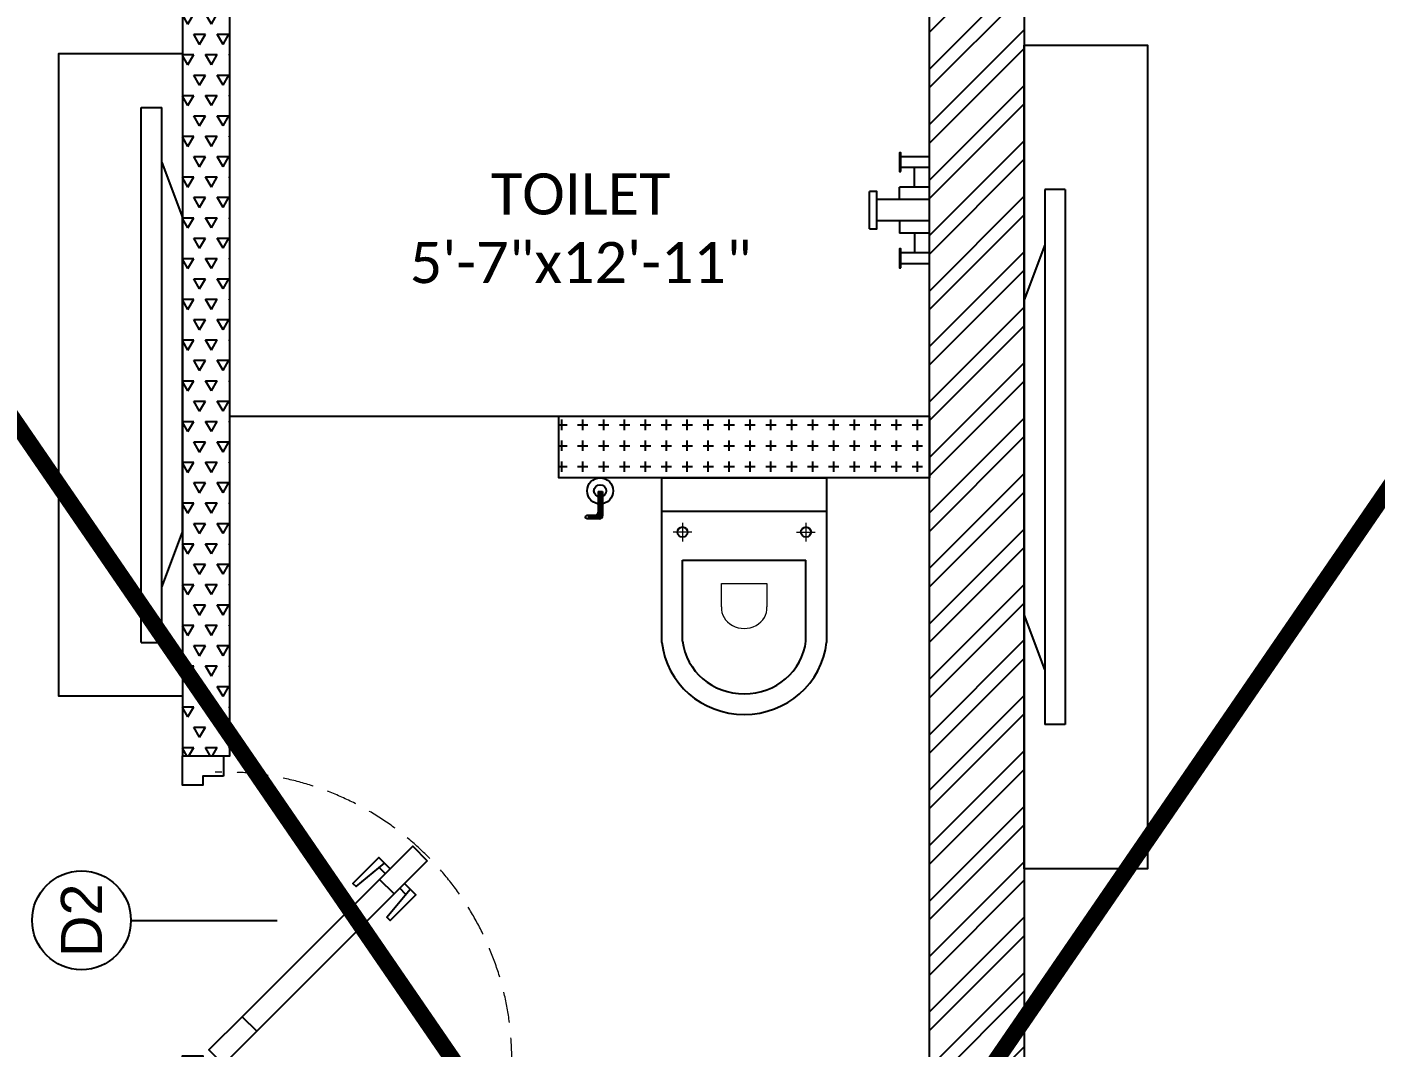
# Model space of a CAD drawing. Header units: millimetres. Extents: x -620 to 15825, y -3130 to 13425.
# Drawn here: x 3493 to 6768, y 8967 to 11445 of the extents above; entities that cross this region are included whole.
import ezdxf
from ezdxf.enums import TextEntityAlignment as Align

# ---------------------------------------------------------------- set-up
doc = ezdxf.new("R2010")
doc.units = ezdxf.units.MM
doc.header["$LTSCALE"] = 150
doc.linetypes.add('1215E_Roof Plan$0$DASHED', pattern=[0.75, 0.5, -0.25])
doc.linetypes.add('DASHED', pattern=[0.75, 0.5, -0.25])
doc.layers.add('1215E_Roof Plan$0$ad-Primary Roof', color=5, linetype='Continuous', true_color=0x0000ff)
for name, color, linetype in [('ad-Door', 11, 'Continuous'), ('ad-Furniture', 8, 'Continuous'), ('ad-Ledge wall', 6, 'Continuous'), ('ad-Text main', 7, 'Continuous'), ('ad-Text Main_Door&window Label', 7, 'Continuous'), ('ad-Toilet fixtures', 8, 'Continuous'), ('ad-Wall', 240, 'Continuous'), ('ad-Wall hatch', 8, 'Continuous')]:
    doc.layers.add(name, color=color, linetype=linetype)
doc.styles.add('New Text Style', font='arial.ttf', dxfattribs={"height": 100})
doc.styles.get("Standard").update_dxf_attribs({"font": 'calibril.ttf'})

# ---------------------------------------------------------------- blocks, each defined once
blk = doc.blocks.new('zw$C7D6')
at = {"layer": 'ad-Text main', "insert": (4837.8, 10955.6), "char_height": 100, "width": 939.866, "attachment_point": 5, "bg_fill": 2}
blk.add_mtext('TOILET\\P5\'-7"x12\'-11"', dxfattribs=at)
blk = doc.blocks.new('A$Cc8134665')
at = {"layer": 'ad-Furniture', "ltscale": 0.125}
for p, q in [((0, -999.5), (0, 1000.5)), ((50, 650.5), (50, -649.5)), ((100, 650.5), (50, 650.5)), ((100, 650.5), (100, -649.5)), ((50, 515.6), (0, 382)), ((0, 382), (0, -382)), ((50, -515.6), (0, -382)), ((100, -649.5), (50, -649.5))]:
    blk.add_line(p, q, dxfattribs=at)
blk.add_lwpolyline([(0, 1000.5), (300, 1000.5), (300, -999.5), (0, -999.5)], dxfattribs=at)
blk = doc.blocks.new('zw$6803')
at = {"layer": 'ad-Furniture', "ltscale": 0.125}
for p, q in [((0, 780.2), (0, -780.2)), ((-100, -650.2), (-100, 649.8)), ((-100, 649.8), (-50, 649.8)), ((-50, -650.2), (-50, 649.8)), ((-50, 515.8), (0, 382.3)), ((0, -381.8), (0, 382.3)), ((-50, -515.4), (0, -381.8)), ((-100, -650.2), (-50, -650.2))]:
    blk.add_line(p, q, dxfattribs=at)
blk.add_lwpolyline([(0, -780.2), (-300, -780.2), (-300, 780.2), (0, 780.2)], dxfattribs=at)
blk = doc.blocks.new('Typical floor plan$0$6 A E W_Typical Floor Plan$0$ad_Shower')
for p, q in [((0, 130, 0), (-69.5, 130, 0)), ((0, 103.8, 0), (-69.5, 103.8, 0)), ((-36.4, 55.7, 0), (-36.4, 103.8, 0)), ((0, -130), (0, 130)), ((-145.8, -45.6), (-145.8, 45.6)), ((0, 55.7, 0), (-72.9, 55.7, 0)), ((-72.9, 26.2, 0), (-72.9, 55.7, 0)), ((0, 26.2, 0), (-128.2, 26.2, 0)), ((0, -26.2, 0), (-128.2, -26.2, 0)), ((-72.9, -26.2, 0), (-72.9, -56.1, 0)), ((0, -56.1, 0), (-72.9, -56.1, 0)), ((-36.4, -56.1, 0), (-36.4, -103.8, 0)), ((0, -103.8, 0), (-69.5, -103.8, 0)), ((0, -130, 0), (-69.5, -130, 0))]:
    blk.add_line(p, q)
blk.add_lwpolyline([(-69.5, 94.1), (-69.5, 139.7), (-72.9, 139.7), (-72.9, 94.1)], close=True)
at = {"elevation": 0}
blk.add_lwpolyline([(-145.8, -45.6), (-128.2, -45.6), (-128.2, 45.6), (-145.8, 45.6)], dxfattribs=at)
blk.add_lwpolyline([(-69.5, -139.7), (-69.5, -94.1), (-72.9, -94.1), (-72.9, -139.7)], close=True, dxfattribs=at)
blk = doc.blocks.new('6 U T S R N_Typical Floor Plan$0$3BHK+_A$0$ad_Commode')
for p, q in [((399.7, 200), (0, 200)), ((0, 200), (0, -200)), ((81.7, -200), (81.7, 200)), ((396.5, 150), (199.8, 150)), ((199.8, 150), (199.8, -150)), ((396.5, -150), (199.8, -150)), ((0, -200), (399.7, -200))]:
    blk.add_line(p, q)
at = {"lineweight": 9}
for p, q in [((131.7, 127.4), (131.7, 172.6)), ((109.1, 150), (154.3, 150)), ((313.4, 55.1), (256.4, 55.1)), ((256.4, 55.1), (256.4, -55.1)), ((256.4, -55.1), (313.4, -55.1)), ((131.7, -127.4), (131.7, -172.6)), ((109.1, -150), (154.3, -150))]:
    blk.add_line(p, q, dxfattribs=at)
at = {"extrusion": (0, 0, -1)}
for centre, major_axis, ratio, start_param, end_param in [((379.8, 0), (0, 201), 0.969555, 0.102023, 3.039569), ((131.7, 150), (-8.69, 8.69), 1, 0.785398, 7.068583), ((379.9, 0), (0, 151), 0.959538, 0.1147, 3.026893), ((131.7, -150), (-8.69, -8.69), 1, 2.356194490171165, 8.639379797350752)]:
    blk.add_ellipse(centre, major_axis=major_axis, ratio=ratio, start_param=start_param, end_param=end_param, dxfattribs=at)
at = {"lineweight": 9, "extrusion": (0, 0, -1)}
blk.add_ellipse((316.7, 0), major_axis=(0, 55.2), ratio=0.889512, start_param=-0.06636, end_param=3.207953, dxfattribs=at)
blk = doc.blocks.new('Typical floor plan$0$239E All Floor Plans$0$ad_Faucet')
at = {"ltscale": 25}
h = blk.add_hatch(dxfattribs=at)
h.set_pattern_fill('ANSI31', color=256, style=0)
h.set_pattern_definition([(45, (608.51888, -980.84871), (-0.088388348, 0.088388348), [])])
h.paths.add_polyline_path([(1.79, 0.23, -0.101839), (1.84, 0, -0.082633), (1.8, -0.19), (2.48, -0.19, 0.038606), (2.49, 0, 0.047181), (2.47, 0.23)])
h.paths.add_polyline_path([(1.31, -0.19), (1.8, -0.19, 0.082633), (1.84, 0, 0.101839), (1.79, 0.23), (1.31, 0.23)])
h.paths.add_polyline_path([(2.47, 0.23, -0.047181), (2.49, 0, -0.038606), (2.48, -0.19), (3.3, -0.19, -0.414214), (3.59, -0.48), (3.59, -0.64), (3.59, -1.18, -0.836396), (3.92, -1.24), (3.92, -0.64), (3.92, -0.05, 0.414214), (3.63, 0.23)])
for p, q in [((1.31, -0.19), (1.31, 0.23)), ((1.31, 0.23), (3.63, 0.23)), ((1.31, -0.19), (3.3, -0.19)), ((3.59, -0.48), (3.59, -0.64)), ((3.59, -0.64), (3.59, -1.27)), ((3.92, -0.05), (3.92, -0.64)), ((3.92, -0.64), (3.92, -1.27))]:
    blk.add_line(p, q)
for centre, radius in [((1.25, 0), 1.25), ((1.25, 0), 0.591), ((3.75, -1.24), 0.173)]:
    blk.add_circle(centre, radius)
for centre in [(3.63, -0.05), (3.3, -0.48)]:
    blk.add_arc(centre, 0.288, 0, 90)
blk = doc.blocks.new('zw$BB2B')
at = {"layer": 'ad-Toilet fixtures'}
blk.add_lwpolyline([(3985, 10500), (5685, 10500)], dxfattribs=at)
at = {"layer": 'ad-Furniture'}
for name, p in [('A$Cc8134665', (5915, 10400)), ('zw$6803', (3870, 10600))]:
    blk.add_blockref(name, p, dxfattribs=at)
at = {"layer": 'ad-Toilet fixtures'}
blk.add_blockref('Typical floor plan$0$6 A E W_Typical Floor Plan$0$ad_Shower', (5685, 11000), dxfattribs=at)
at = {"layer": 'ad-Toilet fixtures', "xscale": 25.39999999990692, "yscale": 25.39999999990692, "zscale": 25.39999999990692, "rotation": 270}
blk.add_blockref('Typical floor plan$0$239E All Floor Plans$0$ad_Faucet', (4885, 10350), dxfattribs=at)
at = {"layer": 'ad-Toilet fixtures', "xscale": -1, "rotation": 89.99999999999977}
blk.add_blockref('6 U T S R N_Typical Floor Plan$0$3BHK+_A$0$ad_Commode', (5235, 10350), dxfattribs=at)
blk = doc.blocks.new('*U69')
for p, q in [((25, -127.8), (25, -94.4)), ((8.3, -111.1), (41.7, -111.1)), ((528.5, -478), (513.6, -492.9)), ((463.3, -543.1), (478.2, -528.2))]:
    blk.add_line(p, q)
for points in [[(50, -100), (0, -100), (0, 0), (71.4, 0), (71.4, -35.7), (71.4, -50), (50, -50)], [(750, -100), (750, -50), (728.6, -50), (728.6, -35.7), (728.6, 0), (800, 0), (800, -100)], [(50, -100), (130.8, -180.8), (166.2, -145.5), (85.4, -64.6)], [(130.8, -180.8), (464.2, -514.2), (499.5, -478.8), (166.2, -145.5)], [(545, -595), (464.2, -514.2), (499.5, -478.8), (580.3, -559.6)]]:
    blk.add_lwpolyline(points, close=True)
for points in [[(525.4, -504.7), (552.8, -477.2), (490, -414.3), (482.2, -422.2), (539.2, -490.8)], [(490, -540), (462.5, -567.5), (399.7, -504.7), (407.6, -496.8), (476.2, -553.8)]]:
    blk.add_lwpolyline(points)
blk.add_circle((25, -111.1), 11.1)
at = {"color": 8, "linetype": 'DASHED', "lineweight": 0}
blk.add_arc((62.1, -102.1), 698.3, 268.1881, 1.8119, dxfattribs=at)
at = {"layer": 'ad-Text Main_Door&window Label'}
blk.add_line((400, 125), (400, -230), dxfattribs=at)
blk.add_circle((400.3, 245), 120, dxfattribs=at)
at = {"layer": 'ad-Text Main_Door&window Label', "style": 'New Text Style'}
blk.add_attdef('D1', text='', height=100, dxfattribs=at).set_placement((400.3, 245), align=Align.MIDDLE_CENTER)
blk = doc.blocks.new('zw$6EBD')
at = {"layer": 'ad-Wall hatch', "transparency": 33554610}
h = blk.add_hatch(dxfattribs=at)
h.set_pattern_fill('ANSI32', color=256, scale=10, angle=1e-14)
h.paths.add_polyline_path([(230, 4280), (230, 230), (6475, 230), (6475, 4280), (3605, 4280), (3605, 4510), (6705, 4510), (6705, 230), (7405, 230), (7405, 0), (0, 0), (0, 4510), (1910, 4510), (1910, 7945), (0, 7945), (0, 12355), (10375, 12355), (10375, 9605), (10145, 9605), (10145, 12125), (5915, 12125), (5915, 7945), (3605, 7945), (3605, 8175), (5685, 8175), (5685, 12125), (230, 12125), (230, 8175), (2705, 8175), (2705, 7945), (2140, 7945), (2140, 4510), (2705, 4510), (2705, 4280)])
h = blk.add_hatch(dxfattribs=at)
h.set_pattern_fill('TRIANG', color=256, scale=6)
h.set_pattern_definition([(60, (-3146.195, 6205.71), (-28.575, 49.49335), [28.575, -28.575]), (120, (-3146.195, 6205.71), (-57.15, 3e-08), [28.575, -28.575]), (0, (-3160.48, 6230.457), (28.575, 49.49335), [28.575, -28.575])])
h.paths.add_polyline_path([(3870, 9675), (3985, 9675), (3985, 12125), (3870, 12125)])
h = blk.add_hatch(dxfattribs=at)
h.set_pattern_fill('PLUS', color=256, scale=2)
h.set_pattern_definition([(0, (5236.443, 10478.734), (0, 50.8), [25.4, -25.4]), (90, (5249.143, 10466.034), (-50.8, 3e-15), [25.4, -25.4])])
h.paths.add_polyline_path([(4785, 10500), (5685, 10500), (5685, 10350), (4785, 10350)])
at = {"layer": 'ad-Ledge wall'}
blk.add_lwpolyline([(4785, 10500), (5685, 10500), (5685, 10350), (4785, 10350)], close=True, dxfattribs=at)
at = {"layer": 'ad-Wall'}
blk.add_lwpolyline([(0, 0), (0, 4510), (1910, 4510), (1910, 7945), (0, 7945), (0, 12355), (10375, 12355), (10375, 9605), (10145, 9605), (10145, 12125), (5915, 12125), (5915, 7945), (3605, 7945), (3605, 8175), (5685, 8175), (5685, 12125), (230, 12125), (230, 8175), (2705, 8175), (2705, 7945), (2140, 7945), (2140, 4510), (2705, 4510), (2705, 4280)], dxfattribs=at)
blk.add_lwpolyline([(3870, 9675), (3985, 9675), (3985, 12125), (3870, 12125)], close=True, dxfattribs=at)
at = {"layer": 'ad-Door', "ltscale": 5, "rotation": 90}
blk.add_blockref('*U69', (3870, 8875), dxfattribs=at).add_auto_attribs({'D1': 'D2'})
blk = doc.blocks.new('1215E_Roof Plan')
at = {"layer": '1215E_Roof Plan$0$ad-Primary Roof', "linetype": '1215E_Roof Plan$0$DASHED', "ltscale": 2, "const_width": 40}
blk.add_lwpolyline([(1460, 13405), (8915, 13405), (5187.5, 7975)], close=True, dxfattribs=at)

msp = doc.modelspace()

# ---------------------------------------------------------------- block references
at = {"layer": 'ad-Text main'}
msp.add_blockref('zw$C7D6', (0, 0), dxfattribs=at)

# ---------------------------------------------------------------- next in the draw order: block references
at = {"layer": 'ad-Furniture'}
msp.add_blockref('zw$BB2B', (0, 0), dxfattribs=at)

# ---------------------------------------------------------------- next in the draw order: block references
msp.add_blockref('zw$6EBD', (0, 0))

# ---------------------------------------------------------------- next in the draw order: block references
msp.add_blockref('1215E_Roof Plan', (0, 0))

doc.saveas('drawing.dxf')
